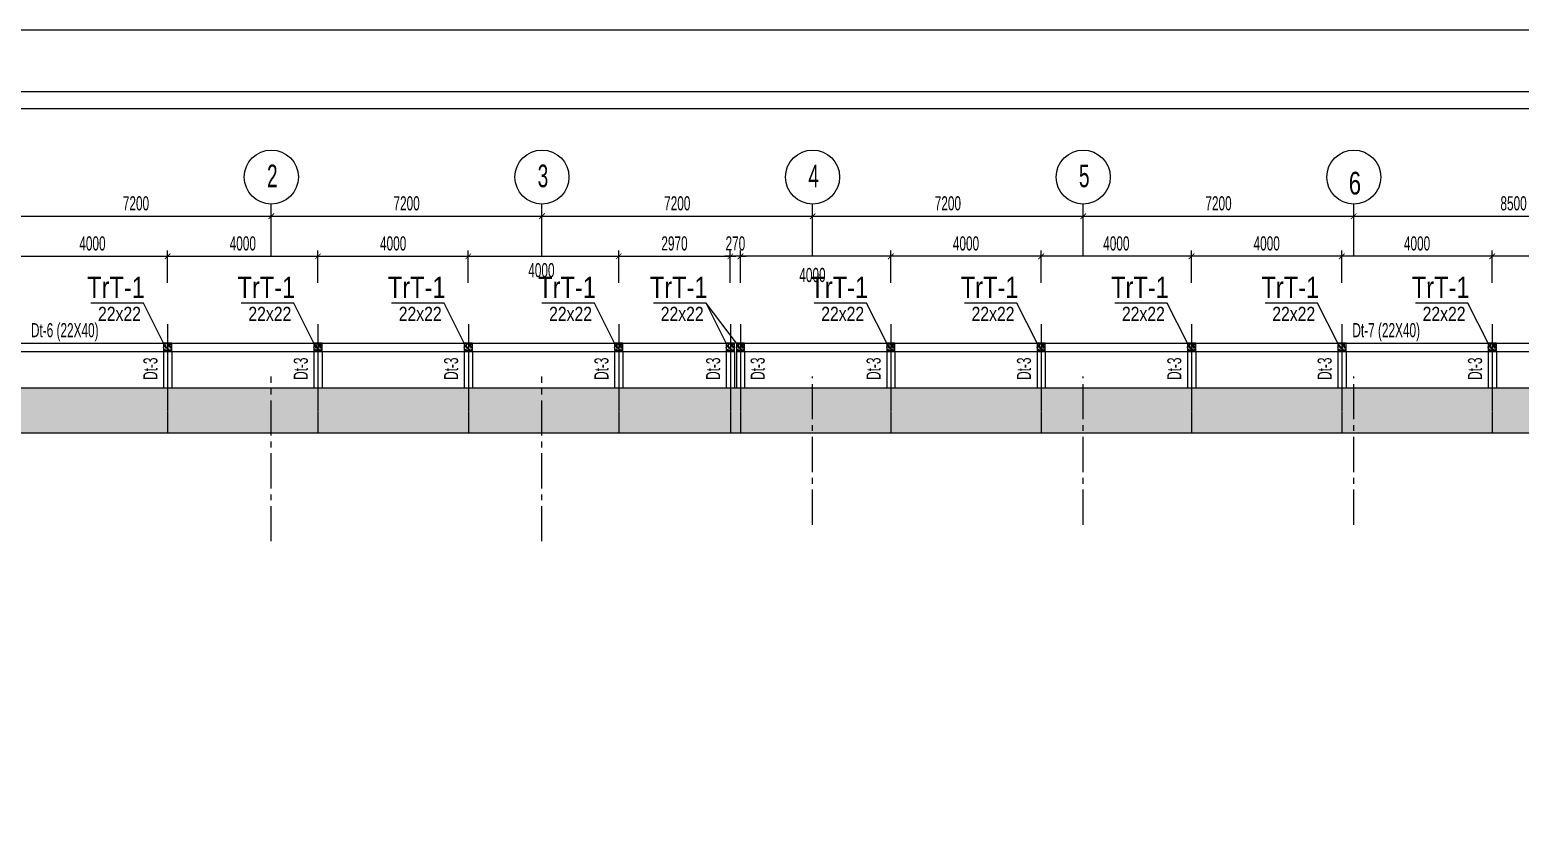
# Model space of a CAD drawing. Extents: x 195594 to 457145, y -254194 to -165094.
# Drawn here: x 227324 to 266975, y -186137 to -165094 of the extents above; entities that cross this region are included whole.
import ezdxf
from ezdxf.enums import TextEntityAlignment as Align

# ---------------------------------------------------------------- set-up
doc = ezdxf.new("R2010")
doc.units = 0
doc.header["$LTSCALE"] = 0.5
doc.header["$MEASUREMENT"] = 0
doc.linetypes.add('CENTER2', pattern=[1.125, 0.75, -0.125, 0.125, -0.125])
doc.layers.get('0').update_dxf_attribs({"linetype": 'CONTINUOUS'})
doc.layers.get('Defpoints').update_dxf_attribs({"linetype": 'CONTINUOUS'})
for name, color, linetype in [('CDC -TEXT KHUNG', 7, 'CONTINUOUS'), ('CDC-KHUNGTEN', 7, 'CONTINUOUS'), ('CDC.01.AXIS', 160, 'CENTER2'), ('CDC.02.DIM', 1, 'CONTINUOUS'), ('CDC.03.BORDER', 3, 'CONTINUOUS'), ('CDC.06.TEXT', 2, 'CONTINUOUS'), ('CDC.10.HATCH', 9, 'CONTINUOUS'), ('CDC.11.NOTE', 8, 'CONTINUOUS')]:
    doc.layers.add(name, color=color, linetype=linetype)
doc.layers.add('Tpl_Bound', color=1, linetype='CONTINUOUS', plot=False)
doc.styles.add('ARIAL', font='arial.ttf', dxfattribs={"width": 0.6})
doc.dimstyles.new('150', dxfattribs={"dimscale": 150, "dimtxt": 2.5, "dimasz": 1, "dimexe": 1, "dimexo": 0, "dimgap": 1, "dimtad": 1, "dimdec": 0, "dimdsep": 46, "dimtxsty": 'ARIAL', "dimblk": 'ARCHTICK', "dimcen": 1, "dimdle": 1, "dimclrd": 1, "dimclre": 1, "dimclrt": 2, "dimadec": 0, "dimazin": 0, "dimtfac": 0.00072, "dimtdec": 0, "dimtix": 1, "dimtmove": 2, "dimatfit": 3, "dimldrblk": 'ARCHTICK', "dimfxl": 1, "dimtolj": 1, "dimarcsym": 0})

# ---------------------------------------------------------------- blocks, each defined once
blk = doc.blocks.new('_ARCHTICK')
at = {"color": 0, "linetype": 'ByBlock', "const_width": 0.15}
blk.add_lwpolyline([(-0.5, -0.5), (0.5, 0.5)], dxfattribs=at)
blk = doc.blocks.new('*D186')
at = {"layer": 'CDC.02.DIM', "color": 1, "lineweight": -2, "transparency": 16777216}
for p, q in [((226399, -170057), (233899, -170057)), ((226549, -171124), (226549, -169907)), ((233749, -171124), (233749, -169907))]:
    blk.add_line(p, q, dxfattribs=at)
at = {"layer": 'Defpoints', "color": 0, "transparency": 16777216}
for p in [(233749, -170057), (226549, -171124), (233749, -171124)]:
    blk.add_point(p, dxfattribs=at)
at = {"layer": 'CDC.02.DIM', "color": 1, "lineweight": -2, "transparency": 16777216, "xscale": 150, "yscale": 150, "zscale": 150, "rotation": 180}
blk.add_blockref('_ARCHTICK', (226549, -170057), dxfattribs=at)
at = {"layer": 'CDC.02.DIM', "color": 1, "lineweight": -2, "transparency": 16777216, "xscale": 150, "yscale": 150, "zscale": 150}
blk.add_blockref('_ARCHTICK', (233749, -170057), dxfattribs=at)
at = {"layer": 'CDC.02.DIM', "color": 2, "transparency": 16777216, "insert": (230149, -169716), "char_height": 375, "attachment_point": 5, "style": 'ARIAL'}
blk.add_mtext('\\A1;7200', dxfattribs=at)
blk = doc.blocks.new('*D187')
at = {"layer": 'CDC.02.DIM', "color": 1, "lineweight": -2, "transparency": 16777216}
for p, q in [((233599, -170057), (241099, -170057)), ((233749, -171124), (233749, -169907)), ((240949, -171124), (240949, -169907))]:
    blk.add_line(p, q, dxfattribs=at)
at = {"layer": 'Defpoints', "color": 0, "transparency": 16777216}
for p in [(240949, -170057), (233749, -171124), (240949, -171124)]:
    blk.add_point(p, dxfattribs=at)
at = {"layer": 'CDC.02.DIM', "color": 1, "lineweight": -2, "transparency": 16777216, "xscale": 150, "yscale": 150, "zscale": 150, "rotation": 180}
blk.add_blockref('_ARCHTICK', (233749, -170057), dxfattribs=at)
at = {"layer": 'CDC.02.DIM', "color": 1, "lineweight": -2, "transparency": 16777216, "xscale": 150, "yscale": 150, "zscale": 150}
blk.add_blockref('_ARCHTICK', (240949, -170057), dxfattribs=at)
at = {"layer": 'CDC.02.DIM', "color": 2, "transparency": 16777216, "insert": (237349, -169716), "char_height": 375, "attachment_point": 5, "style": 'ARIAL'}
blk.add_mtext('\\A1;7200', dxfattribs=at)
blk = doc.blocks.new('*D188')
at = {"layer": 'CDC.02.DIM', "color": 1, "lineweight": -2, "transparency": 16777216}
for p, q in [((240799, -170057), (248299, -170057)), ((240949, -171124), (240949, -169907)), ((248149, -171124), (248149, -169907))]:
    blk.add_line(p, q, dxfattribs=at)
at = {"layer": 'Defpoints', "color": 0, "transparency": 16777216}
for p in [(248149, -170057), (240949, -171124), (248149, -171124)]:
    blk.add_point(p, dxfattribs=at)
at = {"layer": 'CDC.02.DIM', "color": 1, "lineweight": -2, "transparency": 16777216, "xscale": 150, "yscale": 150, "zscale": 150, "rotation": 180}
blk.add_blockref('_ARCHTICK', (240949, -170057), dxfattribs=at)
at = {"layer": 'CDC.02.DIM', "color": 1, "lineweight": -2, "transparency": 16777216, "xscale": 150, "yscale": 150, "zscale": 150}
blk.add_blockref('_ARCHTICK', (248149, -170057), dxfattribs=at)
at = {"layer": 'CDC.02.DIM', "color": 2, "transparency": 16777216, "insert": (244549, -169716), "char_height": 375, "attachment_point": 5, "style": 'ARIAL'}
blk.add_mtext('\\A1;7200', dxfattribs=at)
blk = doc.blocks.new('*D189')
at = {"layer": 'CDC.02.DIM', "color": 1, "lineweight": -2, "transparency": 16777216}
for p, q in [((247999, -170057), (255499, -170057)), ((248149, -171124), (248149, -169907)), ((255349, -171124), (255349, -169907))]:
    blk.add_line(p, q, dxfattribs=at)
at = {"layer": 'Defpoints', "color": 0, "transparency": 16777216}
for p in [(255349, -170057), (248149, -171124), (255349, -171124)]:
    blk.add_point(p, dxfattribs=at)
at = {"layer": 'CDC.02.DIM', "color": 1, "lineweight": -2, "transparency": 16777216, "xscale": 150, "yscale": 150, "zscale": 150, "rotation": 180}
blk.add_blockref('_ARCHTICK', (248149, -170057), dxfattribs=at)
at = {"layer": 'CDC.02.DIM', "color": 1, "lineweight": -2, "transparency": 16777216, "xscale": 150, "yscale": 150, "zscale": 150}
blk.add_blockref('_ARCHTICK', (255349, -170057), dxfattribs=at)
at = {"layer": 'CDC.02.DIM', "color": 2, "transparency": 16777216, "insert": (251749, -169716), "char_height": 375, "attachment_point": 5, "style": 'ARIAL'}
blk.add_mtext('\\A1;7200', dxfattribs=at)
blk = doc.blocks.new('*D190')
at = {"layer": 'CDC.02.DIM', "color": 1, "lineweight": -2, "transparency": 16777216}
for p, q in [((255199, -170057), (262699, -170057)), ((255349, -171124), (255349, -169907)), ((262549, -171124), (262549, -169907))]:
    blk.add_line(p, q, dxfattribs=at)
at = {"layer": 'Defpoints', "color": 0, "transparency": 16777216}
for p in [(262549, -170057), (255349, -171124), (262549, -171124)]:
    blk.add_point(p, dxfattribs=at)
at = {"layer": 'CDC.02.DIM', "color": 1, "lineweight": -2, "transparency": 16777216, "xscale": 150, "yscale": 150, "zscale": 150, "rotation": 180}
blk.add_blockref('_ARCHTICK', (255349, -170057), dxfattribs=at)
at = {"layer": 'CDC.02.DIM', "color": 1, "lineweight": -2, "transparency": 16777216, "xscale": 150, "yscale": 150, "zscale": 150}
blk.add_blockref('_ARCHTICK', (262549, -170057), dxfattribs=at)
at = {"layer": 'CDC.02.DIM', "color": 2, "transparency": 16777216, "insert": (258949, -169716), "char_height": 375, "attachment_point": 5, "style": 'ARIAL'}
blk.add_mtext('\\A1;7200', dxfattribs=at)
blk = doc.blocks.new('*D191')
at = {"layer": 'CDC.02.DIM', "color": 1, "lineweight": -2, "transparency": 16777216}
for p, q in [((262399, -170057), (271199, -170057)), ((262549, -171124), (262549, -169907)), ((271049, -171124), (271049, -169907))]:
    blk.add_line(p, q, dxfattribs=at)
at = {"layer": 'Defpoints', "color": 0, "transparency": 16777216}
for p in [(271049, -170057), (262549, -171124), (271049, -171124)]:
    blk.add_point(p, dxfattribs=at)
at = {"layer": 'CDC.02.DIM', "color": 1, "lineweight": -2, "transparency": 16777216, "xscale": 150, "yscale": 150, "zscale": 150, "rotation": 180}
blk.add_blockref('_ARCHTICK', (262549, -170057), dxfattribs=at)
at = {"layer": 'CDC.02.DIM', "color": 1, "lineweight": -2, "transparency": 16777216, "xscale": 150, "yscale": 150, "zscale": 150}
blk.add_blockref('_ARCHTICK', (271049, -170057), dxfattribs=at)
at = {"layer": 'CDC.02.DIM', "color": 2, "transparency": 16777216, "insert": (266799, -169716), "char_height": 375, "attachment_point": 5, "style": 'ARIAL'}
blk.add_mtext('\\A1;8500', dxfattribs=at)
blk = doc.blocks.new('*D234')
at = {"layer": 'CDC.02.DIM', "color": 1, "lineweight": -2, "transparency": 16777216}
for p, q in [((226841, -171124), (231141, -171124)), ((226991, -171831), (226991, -170974)), ((230991, -171831), (230991, -170974))]:
    blk.add_line(p, q, dxfattribs=at)
at = {"layer": 'Defpoints', "color": 0, "transparency": 16777216}
for p in [(230991, -171124), (226991, -171831), (230991, -171831)]:
    blk.add_point(p, dxfattribs=at)
at = {"layer": 'CDC.02.DIM', "color": 1, "lineweight": -2, "transparency": 16777216, "xscale": 150, "yscale": 150, "zscale": 150, "rotation": 180}
blk.add_blockref('_ARCHTICK', (226991, -171124), dxfattribs=at)
at = {"layer": 'CDC.02.DIM', "color": 1, "lineweight": -2, "transparency": 16777216, "xscale": 150, "yscale": 150, "zscale": 150}
blk.add_blockref('_ARCHTICK', (230991, -171124), dxfattribs=at)
at = {"layer": 'CDC.02.DIM', "color": 2, "transparency": 16777216, "insert": (228991, -170783), "char_height": 375, "attachment_point": 5, "style": 'ARIAL'}
blk.add_mtext('\\A1;4000', dxfattribs=at)
blk = doc.blocks.new('*D235')
at = {"layer": 'CDC.02.DIM', "color": 1, "lineweight": -2, "transparency": 16777216}
for p, q in [((230841, -171124), (235141, -171124)), ((230991, -171831), (230991, -170974)), ((234991, -171831), (234991, -170974))]:
    blk.add_line(p, q, dxfattribs=at)
at = {"layer": 'Defpoints', "color": 0, "transparency": 16777216}
for p in [(234991, -171124), (230991, -171831), (234991, -171831)]:
    blk.add_point(p, dxfattribs=at)
at = {"layer": 'CDC.02.DIM', "color": 1, "lineweight": -2, "transparency": 16777216, "xscale": 150, "yscale": 150, "zscale": 150, "rotation": 180}
blk.add_blockref('_ARCHTICK', (230991, -171124), dxfattribs=at)
at = {"layer": 'CDC.02.DIM', "color": 1, "lineweight": -2, "transparency": 16777216, "xscale": 150, "yscale": 150, "zscale": 150}
blk.add_blockref('_ARCHTICK', (234991, -171124), dxfattribs=at)
at = {"layer": 'CDC.02.DIM', "color": 2, "transparency": 16777216, "insert": (232991, -170783), "char_height": 375, "attachment_point": 5, "style": 'ARIAL'}
blk.add_mtext('\\A1;4000', dxfattribs=at)
blk = doc.blocks.new('*D236')
at = {"layer": 'CDC.02.DIM', "color": 1, "lineweight": -2, "transparency": 16777216}
for p, q in [((234841, -171124), (239141, -171124)), ((234991, -171831), (234991, -170974)), ((238991, -171831), (238991, -170974))]:
    blk.add_line(p, q, dxfattribs=at)
at = {"layer": 'Defpoints', "color": 0, "transparency": 16777216}
for p in [(238991, -171124), (234991, -171831), (238991, -171831)]:
    blk.add_point(p, dxfattribs=at)
at = {"layer": 'CDC.02.DIM', "color": 1, "lineweight": -2, "transparency": 16777216, "xscale": 150, "yscale": 150, "zscale": 150, "rotation": 180}
blk.add_blockref('_ARCHTICK', (234991, -171124), dxfattribs=at)
at = {"layer": 'CDC.02.DIM', "color": 1, "lineweight": -2, "transparency": 16777216, "xscale": 150, "yscale": 150, "zscale": 150}
blk.add_blockref('_ARCHTICK', (238991, -171124), dxfattribs=at)
at = {"layer": 'CDC.02.DIM', "color": 2, "transparency": 16777216, "insert": (236991, -170783), "char_height": 375, "attachment_point": 5, "style": 'ARIAL'}
blk.add_mtext('\\A1;4000', dxfattribs=at)
blk = doc.blocks.new('*D237')
at = {"layer": 'CDC.02.DIM', "color": 1, "lineweight": -2, "transparency": 16777216}
for p, q in [((238841, -171124), (243141, -171124)), ((238991, -171831), (238991, -170974)), ((242991, -171831), (242991, -170974))]:
    blk.add_line(p, q, dxfattribs=at)
at = {"layer": 'Defpoints', "color": 0, "transparency": 16777216}
for p in [(242991, -171124), (238991, -171831), (242991, -171831)]:
    blk.add_point(p, dxfattribs=at)
at = {"layer": 'CDC.02.DIM', "color": 1, "lineweight": -2, "transparency": 16777216, "xscale": 150, "yscale": 150, "zscale": 150, "rotation": 180}
blk.add_blockref('_ARCHTICK', (238991, -171124), dxfattribs=at)
at = {"layer": 'CDC.02.DIM', "color": 1, "lineweight": -2, "transparency": 16777216, "xscale": 150, "yscale": 150, "zscale": 150}
blk.add_blockref('_ARCHTICK', (242991, -171124), dxfattribs=at)
at = {"layer": 'CDC.02.DIM', "color": 2, "transparency": 16777216, "insert": (240935, -171496), "char_height": 375, "attachment_point": 5, "style": 'ARIAL'}
blk.add_mtext('\\A1;4000', dxfattribs=at)
blk = doc.blocks.new('*D240')
at = {"layer": 'CDC.02.DIM', "color": 1, "lineweight": -2, "transparency": 16777216}
for p, q in [((270381, -171124), (266081, -171124)), ((266231, -171831), (266231, -170974)), ((270231, -171831), (270231, -170974))]:
    blk.add_line(p, q, dxfattribs=at)
at = {"layer": 'Defpoints', "color": 0, "transparency": 16777216}
for p in [(266231, -171124), (266231, -171831), (270231, -171831)]:
    blk.add_point(p, dxfattribs=at)
at = {"layer": 'CDC.02.DIM', "color": 1, "lineweight": -2, "transparency": 16777216, "xscale": 150, "yscale": 150, "zscale": 150, "rotation": 180}
blk.add_blockref('_ARCHTICK', (266231, -171124), dxfattribs=at)
at = {"layer": 'CDC.02.DIM', "color": 1, "lineweight": -2, "transparency": 16777216, "xscale": 150, "yscale": 150, "zscale": 150}
blk.add_blockref('_ARCHTICK', (270231, -171124), dxfattribs=at)
at = {"layer": 'CDC.02.DIM', "color": 2, "transparency": 16777216, "insert": (268231, -170783), "char_height": 375, "attachment_point": 5, "style": 'ARIAL'}
blk.add_mtext('\\A1;4000', dxfattribs=at)
blk = doc.blocks.new('*D241')
at = {"layer": 'CDC.02.DIM', "color": 1, "lineweight": -2, "transparency": 16777216}
for p, q in [((266381, -171124), (262081, -171124)), ((262231, -171831), (262231, -170974)), ((266231, -171831), (266231, -170974))]:
    blk.add_line(p, q, dxfattribs=at)
at = {"layer": 'Defpoints', "color": 0, "transparency": 16777216}
for p in [(262231, -171124), (262231, -171831), (266231, -171831)]:
    blk.add_point(p, dxfattribs=at)
at = {"layer": 'CDC.02.DIM', "color": 1, "lineweight": -2, "transparency": 16777216, "xscale": 150, "yscale": 150, "zscale": 150, "rotation": 180}
blk.add_blockref('_ARCHTICK', (262231, -171124), dxfattribs=at)
at = {"layer": 'CDC.02.DIM', "color": 1, "lineweight": -2, "transparency": 16777216, "xscale": 150, "yscale": 150, "zscale": 150}
blk.add_blockref('_ARCHTICK', (266231, -171124), dxfattribs=at)
at = {"layer": 'CDC.02.DIM', "color": 2, "transparency": 16777216, "insert": (264231, -170783), "char_height": 375, "attachment_point": 5, "style": 'ARIAL'}
blk.add_mtext('\\A1;4000', dxfattribs=at)
blk = doc.blocks.new('*D242')
at = {"layer": 'CDC.02.DIM', "color": 1, "lineweight": -2, "transparency": 16777216}
for p, q in [((262381, -171124), (258081, -171124)), ((258231, -171831), (258231, -170974)), ((262231, -171831), (262231, -170974))]:
    blk.add_line(p, q, dxfattribs=at)
at = {"layer": 'Defpoints', "color": 0, "transparency": 16777216}
for p in [(258231, -171124), (258231, -171831), (262231, -171831)]:
    blk.add_point(p, dxfattribs=at)
at = {"layer": 'CDC.02.DIM', "color": 1, "lineweight": -2, "transparency": 16777216, "xscale": 150, "yscale": 150, "zscale": 150, "rotation": 180}
blk.add_blockref('_ARCHTICK', (258231, -171124), dxfattribs=at)
at = {"layer": 'CDC.02.DIM', "color": 1, "lineweight": -2, "transparency": 16777216, "xscale": 150, "yscale": 150, "zscale": 150}
blk.add_blockref('_ARCHTICK', (262231, -171124), dxfattribs=at)
at = {"layer": 'CDC.02.DIM', "color": 2, "transparency": 16777216, "insert": (260231, -170783), "char_height": 375, "attachment_point": 5, "style": 'ARIAL'}
blk.add_mtext('\\A1;4000', dxfattribs=at)
blk = doc.blocks.new('*D243')
at = {"layer": 'CDC.02.DIM', "color": 1, "lineweight": -2, "transparency": 16777216}
for p, q in [((258381, -171124), (254081, -171124)), ((254231, -171831), (254231, -170974)), ((258231, -171831), (258231, -170974))]:
    blk.add_line(p, q, dxfattribs=at)
at = {"layer": 'Defpoints', "color": 0, "transparency": 16777216}
for p in [(254231, -171124), (254231, -171831), (258231, -171831)]:
    blk.add_point(p, dxfattribs=at)
at = {"layer": 'CDC.02.DIM', "color": 1, "lineweight": -2, "transparency": 16777216, "xscale": 150, "yscale": 150, "zscale": 150, "rotation": 180}
blk.add_blockref('_ARCHTICK', (254231, -171124), dxfattribs=at)
at = {"layer": 'CDC.02.DIM', "color": 1, "lineweight": -2, "transparency": 16777216, "xscale": 150, "yscale": 150, "zscale": 150}
blk.add_blockref('_ARCHTICK', (258231, -171124), dxfattribs=at)
at = {"layer": 'CDC.02.DIM', "color": 2, "transparency": 16777216, "insert": (256231, -170783), "char_height": 375, "attachment_point": 5, "style": 'ARIAL'}
blk.add_mtext('\\A1;4000', dxfattribs=at)
blk = doc.blocks.new('*D244')
at = {"layer": 'CDC.02.DIM', "color": 1, "lineweight": -2, "transparency": 16777216}
for p, q in [((254381, -171124), (250081, -171124)), ((250231, -171831), (250231, -170974)), ((254231, -171831), (254231, -170974))]:
    blk.add_line(p, q, dxfattribs=at)
at = {"layer": 'Defpoints', "color": 0, "transparency": 16777216}
for p in [(250231, -171124), (250231, -171831), (254231, -171831)]:
    blk.add_point(p, dxfattribs=at)
at = {"layer": 'CDC.02.DIM', "color": 1, "lineweight": -2, "transparency": 16777216, "xscale": 150, "yscale": 150, "zscale": 150, "rotation": 180}
blk.add_blockref('_ARCHTICK', (250231, -171124), dxfattribs=at)
at = {"layer": 'CDC.02.DIM', "color": 1, "lineweight": -2, "transparency": 16777216, "xscale": 150, "yscale": 150, "zscale": 150}
blk.add_blockref('_ARCHTICK', (254231, -171124), dxfattribs=at)
at = {"layer": 'CDC.02.DIM', "color": 2, "transparency": 16777216, "insert": (252231, -170783), "char_height": 375, "attachment_point": 5, "style": 'ARIAL'}
blk.add_mtext('\\A1;4000', dxfattribs=at)
blk = doc.blocks.new('*D245')
at = {"layer": 'CDC.02.DIM', "color": 1, "lineweight": -2, "transparency": 16777216}
for p, q in [((250381, -171124), (246081, -171124)), ((246231, -171831), (246231, -170974)), ((250231, -171831), (250231, -170974))]:
    blk.add_line(p, q, dxfattribs=at)
at = {"layer": 'Defpoints', "color": 0, "transparency": 16777216}
for p in [(246231, -171124), (246231, -171831), (250231, -171831)]:
    blk.add_point(p, dxfattribs=at)
at = {"layer": 'CDC.02.DIM', "color": 1, "lineweight": -2, "transparency": 16777216, "xscale": 150, "yscale": 150, "zscale": 150, "rotation": 180}
blk.add_blockref('_ARCHTICK', (246231, -171124), dxfattribs=at)
at = {"layer": 'CDC.02.DIM', "color": 1, "lineweight": -2, "transparency": 16777216, "xscale": 150, "yscale": 150, "zscale": 150}
blk.add_blockref('_ARCHTICK', (250231, -171124), dxfattribs=at)
at = {"layer": 'CDC.02.DIM', "color": 2, "transparency": 16777216, "insert": (248146, -171624), "char_height": 375, "attachment_point": 5, "style": 'ARIAL'}
blk.add_mtext('\\A1;4000', dxfattribs=at)
blk = doc.blocks.new('*D246')
at = {"layer": 'CDC.02.DIM', "color": 1, "lineweight": -2, "transparency": 16777216}
for p, q in [((245961, -171124), (245811, -171124)), ((245961, -171831), (245961, -170974)), ((246231, -171124), (245961, -171124)), ((246231, -171831), (246231, -170974)), ((246231, -171124), (246381, -171124))]:
    blk.add_line(p, q, dxfattribs=at)
at = {"layer": 'Defpoints', "color": 0, "transparency": 16777216}
for p in [(245961, -171124), (245961, -171831), (246231, -171831)]:
    blk.add_point(p, dxfattribs=at)
at = {"layer": 'CDC.02.DIM', "color": 1, "lineweight": -2, "transparency": 16777216, "xscale": 150, "yscale": 150, "zscale": 150}
blk.add_blockref('_ARCHTICK', (245961, -171124), dxfattribs=at)
at = {"layer": 'CDC.02.DIM', "color": 1, "lineweight": -2, "transparency": 16777216, "xscale": 150, "yscale": 150, "zscale": 150, "rotation": 180}
blk.add_blockref('_ARCHTICK', (246231, -171124), dxfattribs=at)
at = {"layer": 'CDC.02.DIM', "color": 2, "transparency": 16777216, "insert": (246096, -170783), "char_height": 375, "attachment_point": 5, "style": 'ARIAL'}
blk.add_mtext('\\A1;270', dxfattribs=at)
blk = doc.blocks.new('*D247')
at = {"layer": 'CDC.02.DIM', "color": 1, "lineweight": -2, "transparency": 16777216}
for p, q in [((242841, -171124), (246111, -171124)), ((242991, -171831), (242991, -170974)), ((245961, -171831), (245961, -170974))]:
    blk.add_line(p, q, dxfattribs=at)
at = {"layer": 'Defpoints', "color": 0, "transparency": 16777216}
for p in [(245961, -171124), (242991, -171831), (245961, -171831)]:
    blk.add_point(p, dxfattribs=at)
at = {"layer": 'CDC.02.DIM', "color": 1, "lineweight": -2, "transparency": 16777216, "xscale": 150, "yscale": 150, "zscale": 150, "rotation": 180}
blk.add_blockref('_ARCHTICK', (242991, -171124), dxfattribs=at)
at = {"layer": 'CDC.02.DIM', "color": 1, "lineweight": -2, "transparency": 16777216, "xscale": 150, "yscale": 150, "zscale": 150}
blk.add_blockref('_ARCHTICK', (245961, -171124), dxfattribs=at)
at = {"layer": 'CDC.02.DIM', "color": 2, "transparency": 16777216, "insert": (244476, -170783), "char_height": 375, "attachment_point": 5, "style": 'ARIAL'}
blk.add_mtext('\\A1;2970', dxfattribs=at)
blk = doc.blocks.new('Khung tên chuẩn')
at = {"layer": 'CDC-KHUNGTEN'}
blk.add_lwpolyline([(30654, -246309), (30654, -189709), (-40446, -189709), (-40446, -246309)], close=True, dxfattribs=at)
at = {"layer": 'CDC.10.HATCH', "color": 8}
blk.add_lwpolyline([(-40746, -246609), (38754, -246609), (38754, -189409), (-40746, -189409)], close=True, dxfattribs=at)
at = {"layer": 'Defpoints', "color": 1}
blk.add_lwpolyline([(-44246, -247709), (-44246, -188309), (39854, -188309), (39854, -247709), (-44246, -247709)], close=True, dxfattribs=at)

msp = doc.modelspace()

# ---------------------------------------------------------------- hatches: boundary and pattern name
at = {"layer": 'CDC.10.HATCH'}
h = msp.add_hatch(dxfattribs=at)
h.set_pattern_fill('1BETONG2-BOP', color=256, scale=20, style=0, pattern_type=2)
h.set_pattern_definition([(50, (-108979.44, -177180.3), (143.452037, -12.550427), [15, -165]), (355, (-108979.44, -177180.3), (-27.750267, 150.438427), [12, -132]), (100.4514, (-108967.48, -177181.35), (115.701876, 137.88791), [12.74804, -140.22842]), (46.1842, (-108979.44, -177140.3), (213.44821, -33.1038), [22.5, -247.5]), (96.6356, (-108961.65, -177143.06), (186.93254, 194.82357), [19.12206, -210.3426]), (351.1842, (-108979.44, -177140.3), (186.93239, 194.82372), [18, -198]), (21, (-108959.44, -177150.3), (119.38141, -80.52378), [15, -165]), (226, (-108959.44, -177150.3), (134.376424, -73.10796), [12, -132]), (71.4514, (-108949.49, -177157.01), (168.044526, 64.5061), [12.74804, -140.22842]), (67.5, (-108979.44, -177180.304), (-31.183237, 58.874892), [0, -130.4, 0, -134, 0, -132.5]), (4.5, (-108979.44, -177180.304), (56.670185, 76.020638), [0, -76.4, 0, -127.4, 0, -50.5]), (327.5, (-109024.04, -177180.304), (106.764487, -4.510974), [0, -50, 0, -156, 0, -207]), (317.5, (-109044.04, -177180.3), (116.637234, 20.020996), [0, -65, 0, -103.6, 0, -147]), (315, (-108979.44, -177180.3), (60.104076, 60.104076), []), (315, (-108979.44, -177155.8), (60.104076, 60.104076), [])])
h.paths.add_polyline_path([(231101.5, -173439), (230881.5, -173439), (230881.5, -173659), (231101.5, -173659)])
h = msp.add_hatch(dxfattribs=at)
h.set_pattern_fill('1BETONG2-BOP', color=256, scale=20, style=0, pattern_type=2)
h.set_pattern_definition([(50, (-104979.44, -177180.3), (143.452037, -12.550427), [15, -165]), (355, (-104979.44, -177180.3), (-27.750267, 150.438427), [12, -132]), (100.4514, (-104967.48, -177181.35), (115.701876, 137.88791), [12.74804, -140.22842]), (46.1842, (-104979.44, -177140.3), (213.44821, -33.1038), [22.5, -247.5]), (96.6356, (-104961.65, -177143.06), (186.93254, 194.82357), [19.12206, -210.3426]), (351.1842, (-104979.44, -177140.3), (186.93239, 194.82372), [18, -198]), (21, (-104959.44, -177150.3), (119.38141, -80.52378), [15, -165]), (226, (-104959.44, -177150.3), (134.376424, -73.10796), [12, -132]), (71.4514, (-104949.49, -177157.01), (168.044526, 64.5061), [12.74804, -140.22842]), (67.5, (-104979.44, -177180.304), (-31.183237, 58.874892), [0, -130.4, 0, -134, 0, -132.5]), (4.5, (-104979.44, -177180.304), (56.670185, 76.020638), [0, -76.4, 0, -127.4, 0, -50.5]), (327.5, (-105024.04, -177180.304), (106.764487, -4.510974), [0, -50, 0, -156, 0, -207]), (317.5, (-105044.04, -177180.3), (116.637234, 20.020996), [0, -65, 0, -103.6, 0, -147]), (315, (-104979.44, -177180.3), (60.104076, 60.104076), []), (315, (-104979.44, -177155.8), (60.104076, 60.104076), [])])
h.paths.add_polyline_path([(235101.5, -173439), (234881.5, -173439), (234881.5, -173659), (235101.5, -173659)])
h = msp.add_hatch(dxfattribs=at)
h.set_pattern_fill('1BETONG2-BOP', color=256, scale=20, style=0, pattern_type=2)
h.set_pattern_definition([(50, (-100979.44, -177180.3), (143.452037, -12.550427), [15, -165]), (355, (-100979.44, -177180.3), (-27.750267, 150.438427), [12, -132]), (100.4514, (-100967.48, -177181.35), (115.701876, 137.88791), [12.74804, -140.22842]), (46.1842, (-100979.44, -177140.3), (213.44821, -33.1038), [22.5, -247.5]), (96.6356, (-100961.65, -177143.06), (186.93254, 194.82357), [19.12206, -210.3426]), (351.1842, (-100979.44, -177140.3), (186.93239, 194.82372), [18, -198]), (21, (-100959.44, -177150.3), (119.38141, -80.52378), [15, -165]), (226, (-100959.44, -177150.3), (134.376424, -73.10796), [12, -132]), (71.4514, (-100949.49, -177157.01), (168.044526, 64.5061), [12.74804, -140.22842]), (67.5, (-100979.44, -177180.304), (-31.183237, 58.874892), [0, -130.4, 0, -134, 0, -132.5]), (4.5, (-100979.44, -177180.304), (56.670185, 76.020638), [0, -76.4, 0, -127.4, 0, -50.5]), (327.5, (-101024.04, -177180.304), (106.764487, -4.510974), [0, -50, 0, -156, 0, -207]), (317.5, (-101044.04, -177180.3), (116.637234, 20.020996), [0, -65, 0, -103.6, 0, -147]), (315, (-100979.44, -177180.3), (60.104076, 60.104076), []), (315, (-100979.44, -177155.8), (60.104076, 60.104076), [])])
h.paths.add_polyline_path([(239101.5, -173439), (238881.5, -173439), (238881.5, -173659), (239101.5, -173659)])
h = msp.add_hatch(dxfattribs=at)
h.set_pattern_fill('1BETONG2-BOP', color=256, scale=20, style=0, pattern_type=2)
h.set_pattern_definition([(50, (-96979.44, -177180.3), (143.452037, -12.550427), [15, -165]), (355, (-96979.44, -177180.3), (-27.750267, 150.438427), [12, -132]), (100.4514, (-96967.48, -177181.35), (115.701876, 137.88791), [12.74804, -140.22842]), (46.1842, (-96979.44, -177140.3), (213.44821, -33.1038), [22.5, -247.5]), (96.6356, (-96961.65, -177143.06), (186.93254, 194.82357), [19.12206, -210.3426]), (351.1842, (-96979.44, -177140.3), (186.93239, 194.82372), [18, -198]), (21, (-96959.44, -177150.3), (119.38141, -80.52378), [15, -165]), (226, (-96959.44, -177150.3), (134.376424, -73.10796), [12, -132]), (71.4514, (-96949.49, -177157.01), (168.044526, 64.5061), [12.74804, -140.22842]), (67.5, (-96979.44, -177180.304), (-31.183237, 58.874892), [0, -130.4, 0, -134, 0, -132.5]), (4.5, (-96979.44, -177180.304), (56.670185, 76.020638), [0, -76.4, 0, -127.4, 0, -50.5]), (327.5, (-97024.04, -177180.304), (106.764487, -4.510974), [0, -50, 0, -156, 0, -207]), (317.5, (-97044.04, -177180.3), (116.637234, 20.020996), [0, -65, 0, -103.6, 0, -147]), (315, (-96979.44, -177180.3), (60.104076, 60.104076), []), (315, (-96979.44, -177155.8), (60.104076, 60.104076), [])])
h.paths.add_polyline_path([(243101.5, -173439), (242881.5, -173439), (242881.5, -173659), (243101.5, -173659)])
h = msp.add_hatch(dxfattribs=at)
h.set_pattern_fill('1BETONG2-BOP', color=256, scale=20, style=0, pattern_type=2)
h.set_pattern_definition([(50, (-94009.44, -177180.3), (143.452037, -12.550427), [15, -165]), (355, (-94009.44, -177180.3), (-27.750267, 150.438427), [12, -132]), (100.4514, (-93997.48, -177181.35), (115.701876, 137.88791), [12.74804, -140.22842]), (46.1842, (-94009.44, -177140.3), (213.44821, -33.1038), [22.5, -247.5]), (96.6356, (-93991.65, -177143.06), (186.93254, 194.82357), [19.12206, -210.3426]), (351.1842, (-94009.44, -177140.3), (186.93239, 194.82372), [18, -198]), (21, (-93989.44, -177150.3), (119.38141, -80.52378), [15, -165]), (226, (-93989.44, -177150.3), (134.376424, -73.10796), [12, -132]), (71.4514, (-93979.49, -177157.01), (168.044526, 64.5061), [12.74804, -140.22842]), (67.5, (-94009.44, -177180.304), (-31.183237, 58.874892), [0, -130.4, 0, -134, 0, -132.5]), (4.5, (-94009.44, -177180.304), (56.670185, 76.020638), [0, -76.4, 0, -127.4, 0, -50.5]), (327.5, (-94054.04, -177180.304), (106.764487, -4.510974), [0, -50, 0, -156, 0, -207]), (317.5, (-94074.04, -177180.3), (116.637234, 20.020996), [0, -65, 0, -103.6, 0, -147]), (315, (-94009.44, -177180.3), (60.104076, 60.104076), []), (315, (-94009.44, -177155.8), (60.104076, 60.104076), [])])
h.paths.add_polyline_path([(246071.5, -173439), (245851.5, -173439), (245851.5, -173659), (246071.5, -173659)])
h = msp.add_hatch(dxfattribs=at)
h.set_pattern_fill('1BETONG2-BOP', color=256, scale=20, style=0, pattern_type=2)
h.set_pattern_definition([(50, (-93739.44, -177180.3), (143.452037, -12.550427), [15, -165]), (355, (-93739.44, -177180.3), (-27.750267, 150.438427), [12, -132]), (100.4514, (-93727.48, -177181.35), (115.701876, 137.88791), [12.74804, -140.22842]), (46.1842, (-93739.44, -177140.3), (213.44821, -33.1038), [22.5, -247.5]), (96.6356, (-93721.65, -177143.06), (186.93254, 194.82357), [19.12206, -210.3426]), (351.1842, (-93739.44, -177140.3), (186.93239, 194.82372), [18, -198]), (21, (-93719.44, -177150.3), (119.38141, -80.52378), [15, -165]), (226, (-93719.44, -177150.3), (134.376424, -73.10796), [12, -132]), (71.4514, (-93709.49, -177157.01), (168.044526, 64.5061), [12.74804, -140.22842]), (67.5, (-93739.44, -177180.304), (-31.183237, 58.874892), [0, -130.4, 0, -134, 0, -132.5]), (4.5, (-93739.44, -177180.304), (56.670185, 76.020638), [0, -76.4, 0, -127.4, 0, -50.5]), (327.5, (-93784.04, -177180.304), (106.764487, -4.510974), [0, -50, 0, -156, 0, -207]), (317.5, (-93804.04, -177180.3), (116.637234, 20.020996), [0, -65, 0, -103.6, 0, -147]), (315, (-93739.44, -177180.3), (60.104076, 60.104076), []), (315, (-93739.44, -177155.8), (60.104076, 60.104076), [])])
h.paths.add_polyline_path([(246341.5, -173439), (246121.5, -173439), (246121.5, -173659), (246341.5, -173659)])
h = msp.add_hatch(dxfattribs=at)
h.set_pattern_fill('1BETONG2-BOP', color=256, scale=20, style=0, pattern_type=2)
h.set_pattern_definition([(50, (-89739.44, -177180.3), (143.452037, -12.550427), [15, -165]), (355, (-89739.44, -177180.3), (-27.750267, 150.438427), [12, -132]), (100.4514, (-89727.48, -177181.35), (115.701876, 137.88791), [12.74804, -140.22842]), (46.1842, (-89739.44, -177140.3), (213.44821, -33.1038), [22.5, -247.5]), (96.6356, (-89721.65, -177143.06), (186.93254, 194.82357), [19.12206, -210.3426]), (351.1842, (-89739.44, -177140.3), (186.93239, 194.82372), [18, -198]), (21, (-89719.44, -177150.3), (119.38141, -80.52378), [15, -165]), (226, (-89719.44, -177150.3), (134.376424, -73.10796), [12, -132]), (71.4514, (-89709.49, -177157.01), (168.044526, 64.5061), [12.74804, -140.22842]), (67.5, (-89739.44, -177180.304), (-31.183237, 58.874892), [0, -130.4, 0, -134, 0, -132.5]), (4.5, (-89739.44, -177180.304), (56.670185, 76.020638), [0, -76.4, 0, -127.4, 0, -50.5]), (327.5, (-89784.04, -177180.304), (106.764487, -4.510974), [0, -50, 0, -156, 0, -207]), (317.5, (-89804.04, -177180.3), (116.637234, 20.020996), [0, -65, 0, -103.6, 0, -147]), (315, (-89739.44, -177180.3), (60.104076, 60.104076), []), (315, (-89739.44, -177155.8), (60.104076, 60.104076), [])])
h.paths.add_polyline_path([(250341.5, -173439), (250121.5, -173439), (250121.5, -173659), (250341.5, -173659)])
h = msp.add_hatch(dxfattribs=at)
h.set_pattern_fill('1BETONG2-BOP', color=256, scale=20, style=0, pattern_type=2)
h.set_pattern_definition([(50, (-85739.44, -177180.3), (143.452037, -12.550427), [15, -165]), (355, (-85739.44, -177180.3), (-27.750267, 150.438427), [12, -132]), (100.4514, (-85727.48, -177181.35), (115.701876, 137.88791), [12.74804, -140.22842]), (46.1842, (-85739.44, -177140.3), (213.44821, -33.1038), [22.5, -247.5]), (96.6356, (-85721.65, -177143.06), (186.93254, 194.82357), [19.12206, -210.3426]), (351.1842, (-85739.44, -177140.3), (186.93239, 194.82372), [18, -198]), (21, (-85719.44, -177150.3), (119.38141, -80.52378), [15, -165]), (226, (-85719.44, -177150.3), (134.376424, -73.10796), [12, -132]), (71.4514, (-85709.49, -177157.01), (168.044526, 64.5061), [12.74804, -140.22842]), (67.5, (-85739.44, -177180.304), (-31.183237, 58.874892), [0, -130.4, 0, -134, 0, -132.5]), (4.5, (-85739.44, -177180.304), (56.670185, 76.020638), [0, -76.4, 0, -127.4, 0, -50.5]), (327.5, (-85784.04, -177180.304), (106.764487, -4.510974), [0, -50, 0, -156, 0, -207]), (317.5, (-85804.04, -177180.3), (116.637234, 20.020996), [0, -65, 0, -103.6, 0, -147]), (315, (-85739.44, -177180.3), (60.104076, 60.104076), []), (315, (-85739.44, -177155.8), (60.104076, 60.104076), [])])
h.paths.add_polyline_path([(254341.5, -173439), (254121.5, -173439), (254121.5, -173659), (254341.5, -173659)])
h = msp.add_hatch(dxfattribs=at)
h.set_pattern_fill('1BETONG2-BOP', color=256, scale=20, style=0, pattern_type=2)
h.set_pattern_definition([(50, (-81739.44, -177180.3), (143.452037, -12.550427), [15, -165]), (355, (-81739.44, -177180.3), (-27.750267, 150.438427), [12, -132]), (100.4514, (-81727.48, -177181.35), (115.701876, 137.88791), [12.74804, -140.22842]), (46.1842, (-81739.44, -177140.3), (213.44821, -33.1038), [22.5, -247.5]), (96.6356, (-81721.65, -177143.06), (186.93254, 194.82357), [19.12206, -210.3426]), (351.1842, (-81739.44, -177140.3), (186.93239, 194.82372), [18, -198]), (21, (-81719.44, -177150.3), (119.38141, -80.52378), [15, -165]), (226, (-81719.44, -177150.3), (134.376424, -73.10796), [12, -132]), (71.4514, (-81709.49, -177157.01), (168.044526, 64.5061), [12.74804, -140.22842]), (67.5, (-81739.44, -177180.304), (-31.183237, 58.874892), [0, -130.4, 0, -134, 0, -132.5]), (4.5, (-81739.44, -177180.304), (56.670185, 76.020638), [0, -76.4, 0, -127.4, 0, -50.5]), (327.5, (-81784.04, -177180.304), (106.764487, -4.510974), [0, -50, 0, -156, 0, -207]), (317.5, (-81804.04, -177180.3), (116.637234, 20.020996), [0, -65, 0, -103.6, 0, -147]), (315, (-81739.44, -177180.3), (60.104076, 60.104076), []), (315, (-81739.44, -177155.8), (60.104076, 60.104076), [])])
h.paths.add_polyline_path([(258341.5, -173439), (258121.5, -173439), (258121.5, -173659), (258341.5, -173659)])
h = msp.add_hatch(dxfattribs=at)
h.set_pattern_fill('1BETONG2-BOP', color=256, scale=20, style=0, pattern_type=2)
h.set_pattern_definition([(50, (-77739.44, -177180.3), (143.452037, -12.550427), [15, -165]), (355, (-77739.44, -177180.3), (-27.750267, 150.438427), [12, -132]), (100.4514, (-77727.48, -177181.35), (115.701876, 137.88791), [12.74804, -140.22842]), (46.1842, (-77739.44, -177140.3), (213.44821, -33.1038), [22.5, -247.5]), (96.6356, (-77721.65, -177143.06), (186.93254, 194.82357), [19.12206, -210.3426]), (351.1842, (-77739.44, -177140.3), (186.93239, 194.82372), [18, -198]), (21, (-77719.44, -177150.3), (119.38141, -80.52378), [15, -165]), (226, (-77719.44, -177150.3), (134.376424, -73.10796), [12, -132]), (71.4514, (-77709.49, -177157.01), (168.044526, 64.5061), [12.74804, -140.22842]), (67.5, (-77739.44, -177180.304), (-31.183237, 58.874892), [0, -130.4, 0, -134, 0, -132.5]), (4.5, (-77739.44, -177180.304), (56.670185, 76.020638), [0, -76.4, 0, -127.4, 0, -50.5]), (327.5, (-77784.04, -177180.304), (106.764487, -4.510974), [0, -50, 0, -156, 0, -207]), (317.5, (-77804.04, -177180.3), (116.637234, 20.020996), [0, -65, 0, -103.6, 0, -147]), (315, (-77739.44, -177180.3), (60.104076, 60.104076), []), (315, (-77739.44, -177155.8), (60.104076, 60.104076), [])])
h.paths.add_polyline_path([(262341.5, -173439), (262121.5, -173439), (262121.5, -173659), (262341.5, -173659)])
h = msp.add_hatch(dxfattribs=at)
h.set_pattern_fill('1BETONG2-BOP', color=256, scale=20, style=0, pattern_type=2)
h.set_pattern_definition([(50, (-73739.44, -177180.3), (143.452037, -12.550427), [15, -165]), (355, (-73739.44, -177180.3), (-27.750267, 150.438427), [12, -132]), (100.4514, (-73727.48, -177181.35), (115.701876, 137.88791), [12.74804, -140.22842]), (46.1842, (-73739.44, -177140.3), (213.44821, -33.1038), [22.5, -247.5]), (96.6356, (-73721.65, -177143.06), (186.93254, 194.82357), [19.12206, -210.3426]), (351.1842, (-73739.44, -177140.3), (186.93239, 194.82372), [18, -198]), (21, (-73719.44, -177150.3), (119.38141, -80.52378), [15, -165]), (226, (-73719.44, -177150.3), (134.376424, -73.10796), [12, -132]), (71.4514, (-73709.49, -177157.01), (168.044526, 64.5061), [12.74804, -140.22842]), (67.5, (-73739.44, -177180.304), (-31.183237, 58.874892), [0, -130.4, 0, -134, 0, -132.5]), (4.5, (-73739.44, -177180.304), (56.670185, 76.020638), [0, -76.4, 0, -127.4, 0, -50.5]), (327.5, (-73784.04, -177180.304), (106.764487, -4.510974), [0, -50, 0, -156, 0, -207]), (317.5, (-73804.04, -177180.3), (116.637234, 20.020996), [0, -65, 0, -103.6, 0, -147]), (315, (-73739.44, -177180.3), (60.104076, 60.104076), []), (315, (-73739.44, -177155.8), (60.104076, 60.104076), [])])
h.paths.add_polyline_path([(266341.5, -173439), (266121.5, -173439), (266121.5, -173659), (266341.5, -173659)])
h = msp.add_hatch(dxfattribs=at)
h.set_pattern_fill('SACNCR', color=256, scale=3000, style=0)
h.set_pattern_definition([(45, (-129959.83, -226413.84), (-198.87378, 198.87378), []), (45, (-129760.96, -226413.84), (-198.87378, 198.87378), [0, -281.25])])
h.paths.add_polyline_path([(276349.4, -175822), (276349.4, -223122), (266049.9, -223122), (266049.9, -212322), (223047.4, -212322), (223047.4, -223122), (218449.9, -223122), (212749.4, -223122), (212749.4, -175822)], flags=16)
h.paths.add_polyline_path([(276549.4, -199522), (276549.4, -198722), (277349.4, -198722), (277349.4, -199522)])
h.paths.add_polyline_path([(276799.4, -184522), (277099.4, -184522), (277099.4, -184822), (276799.4, -184822)])
h.paths.add_polyline_path([(229481, -212322), (229481, -213522), (229959.4, -213522), (229959.4, -212322), (230249.4, -212322), (230249.4, -213522), (264849.9, -213522), (264849.9, -223122), (264148.9, -223122), (264148.9, -224322), (277549.4, -224322), (277549.4, -174622), (211549.4, -174622), (211549.4, -224322), (224949.9, -224322), (224949.9, -223122), (224247.4, -223122), (224247.4, -213522), (229216, -213522), (229216, -212322)])

# ---------------------------------------------------------------- linework, layer by layer
at = {"layer": 'CDC.01.AXIS'}
for p, q in [((230991.5, -172933.1), (230991.5, -175822)), ((234991.5, -172933.1), (234991.5, -175822)), ((238991.5, -172933.1), (238991.5, -175822)), ((242991.5, -172933.1), (242991.5, -175822)), ((245961.5, -172933.1), (245961.5, -175822)), ((246231.5, -172933.1), (246231.5, -175822)), ((250231.5, -172933.1), (250231.5, -175822)), ((254231.5, -172933.1), (254231.5, -175822)), ((258231.5, -172933.1), (258231.5, -175822)), ((262231.5, -172933.1), (262231.5, -175822)), ((266231.5, -172933.1), (266231.5, -175822))]:
    msp.add_line(p, q, dxfattribs=at)
at = {"layer": 'CDC.01.AXIS', "ltscale": 2500}
for p, q in [((233749.4, -178711.6), (233749.4, -174322.5)), ((240949.4, -178711.6), (240949.4, -174322.5)), ((248149.4, -178273.7), (248149.4, -174322.5)), ((255349.4, -178273.7), (255349.4, -174322.5)), ((262549.4, -178273.7), (262549.4, -174322.5)), ((209850.4, -175822), (278460.8, -175822))]:
    msp.add_line(p, q, dxfattribs=at)
at = {"layer": 'CDC.03.BORDER'}
for p, q in [((210881.5, -173439), (246071.5, -173439)), ((230881.5, -173659), (230881.5, -174622)), ((231101.5, -173659), (231101.5, -174622)), ((234881.5, -173659), (234881.5, -174622)), ((235101.5, -173659), (235101.5, -174622)), ((238881.5, -173659), (238881.5, -174622)), ((239101.5, -173659), (239101.5, -174622)), ((242881.5, -173659), (242881.5, -174622)), ((243101.5, -173659), (243101.5, -174622)), ((245851.5, -173659), (245851.5, -174622)), ((246071.5, -173659), (246071.5, -174622)), ((246121.5, -173439), (278341.5, -173439)), ((246121.5, -173659), (277329.4, -173659)), ((246121.5, -173659), (246121.5, -174622)), ((246341.5, -173659), (246341.5, -174622)), ((250121.5, -173659), (250121.5, -174622)), ((250341.5, -173659), (250341.5, -174622)), ((254121.5, -173659), (254121.5, -174622)), ((254341.5, -173659), (254341.5, -174622)), ((258121.5, -173659), (258121.5, -174622)), ((258341.5, -173659), (258341.5, -174622)), ((262121.5, -173659), (262121.5, -174622)), ((262341.5, -173659), (262341.5, -174622)), ((266121.5, -173659), (266121.5, -174622)), ((266341.5, -173659), (266341.5, -174622))]:
    msp.add_line(p, q, dxfattribs=at)
msp.add_lwpolyline([(211769.4, -173659), (246071.5, -173659)], dxfattribs=at)
for points in [[(230881.5, -173659), (231101.5, -173659), (231101.5, -173439), (230881.5, -173439)], [(234881.5, -173659), (235101.5, -173659), (235101.5, -173439), (234881.5, -173439)], [(238881.5, -173659), (239101.5, -173659), (239101.5, -173439), (238881.5, -173439)], [(242881.5, -173659), (243101.5, -173659), (243101.5, -173439), (242881.5, -173439)], [(245851.5, -173659), (246071.5, -173659), (246071.5, -173439), (245851.5, -173439)], [(246121.5, -173659), (246341.5, -173659), (246341.5, -173439), (246121.5, -173439)], [(250121.5, -173659), (250341.5, -173659), (250341.5, -173439), (250121.5, -173439)], [(254121.5, -173659), (254341.5, -173659), (254341.5, -173439), (254121.5, -173439)], [(258121.5, -173659), (258341.5, -173659), (258341.5, -173439), (258121.5, -173439)], [(262121.5, -173659), (262341.5, -173659), (262341.5, -173439), (262121.5, -173439)], [(266121.5, -173659), (266341.5, -173659), (266341.5, -173439), (266121.5, -173439)]]:
    msp.add_lwpolyline(points, close=True, dxfattribs=at)
at = {"layer": 'CDC.10.HATCH'}
for points in [[(211549.4, -224322), (211549.4, -174622), (277549.4, -174622), (277549.4, -224322), (265949.9, -224322)], [(218449.9, -223122), (212749.4, -223122), (212749.4, -175822), (276349.4, -175822), (276349.4, -223122), (266049.9, -223122), (266049.9, -212322), (223047.4, -212322), (223047.4, -223122), (218449.9, -223122)]]:
    msp.add_lwpolyline(points, dxfattribs=at)
at = {"layer": 'CDC.11.NOTE'}
for p, q in [((233749.4, -170057.4), (233749.4, -169734.3)), ((240949.4, -170057.4), (240949.4, -169734.3)), ((248149.4, -170057.4), (248149.4, -169734.3)), ((255349.4, -170057.4), (255349.4, -169734.3)), ((262549.4, -170057.4), (262549.4, -169734.3))]:
    msp.add_line(p, q, dxfattribs=at)
for points in [[(230881.5, -173439), (230344.8, -172367.3), (228947.9, -172367.3)], [(234881.5, -173439), (234344.8, -172367.3), (232947.9, -172367.3)], [(238881.5, -173439), (238344.8, -172367.3), (236947.9, -172367.3)], [(242881.5, -173439), (242344.8, -172367.3), (240947.9, -172367.3)], [(245851.5, -173439), (245314.8, -172367.3), (243917.9, -172367.3)], [(246121.5, -173439), (245314.8, -172367.3), (244050.6, -172367.3)], [(250121.5, -173439), (249584.8, -172367.3), (248187.9, -172367.3)], [(254121.5, -173439), (253584.8, -172367.3), (252187.9, -172367.3)], [(258121.5, -173439), (257584.8, -172367.3), (256187.9, -172367.3)], [(262121.5, -173439), (261584.8, -172367.3), (260187.9, -172367.3)], [(266121.5, -173439), (265584.8, -172367.3), (264187.9, -172367.3)]]:
    msp.add_lwpolyline(points, dxfattribs=at)
for centre in [(233749.4, -169015), (240949.4, -169015), (248149.4, -169015), (255349.4, -169015), (262549.4, -169015)]:
    msp.add_circle(centre, 719.3, dxfattribs=at)
at = {"layer": 'Tpl_Bound', "color": 1}
msp.add_lwpolyline([(195594.3, -254193.8), (195594.3, -165093.8), (321744.3, -165093.8), (321744.3, -254193.8)], close=True, dxfattribs=at)

# ---------------------------------------------------------------- block references
at = {"layer": 'CDC -TEXT KHUNG', "color": 7, "xscale": 1.500000000771252, "yscale": 1.500000000771252, "zscale": 1.500000000771252}
msp.add_blockref('Khung tên chuẩn', (261963.1, 117369.1), dxfattribs=at)

# ---------------------------------------------------------------- texts
at = {"layer": 'CDC.06.TEXT', "style": 'ARIAL', "width": 0.6}
for s, p in [('2', (233636.1, -169285.1)), ('3', (240836.1, -169285.1)), ('4', (248036.1, -169285.1)), ('5', (255236.1, -169285.1))]:
    msp.add_text(s, height=602.9, dxfattribs=at).set_placement(p)
at = {"layer": 'CDC.06.TEXT', "style": 'ARIAL'}
for s, height, width, p in [('TrT-1', 562.5, 0.8, (228850.8, -171950.1)), ('TrT-1', 562.5, 0.8, (232850.8, -171950.1)), ('TrT-1', 562.5, 0.8, (236850.8, -171950.1)), ('TrT-1', 562.5, 0.8, (240850.8, -171950.1)), ('TrT-1', 562.5, 0.8, (243820.8, -171950.1)), ('TrT-1', 562.5, 0.8, (248090.8, -171950.1)), ('TrT-1', 562.5, 0.8, (252090.8, -171950.1)), ('TrT-1', 562.5, 0.8, (256090.8, -171950.1)), ('TrT-1', 562.5, 0.8, (260090.8, -171950.1)), ('TrT-1', 562.5, 0.8, (264090.8, -171950.1)), ('Dt-6 (22X40)', 375, 0.6, (227354.4, -173090.2)), ('Dt-7 (22X40)', 375, 0.6, (262510.9, -173090.2))]:
    msp.add_text(s, height=height, dxfattribs=dict(at, width=width)).set_placement(p, align=Align.MIDDLE_LEFT)
at = {"layer": 'CDC.06.TEXT', "style": 'ARIAL', "width": 0.8}
for p in [(229710.5, -172656.3), (233710.5, -172656.3), (237710.5, -172656.3), (241710.5, -172656.3), (244680.5, -172656.3), (248950.5, -172656.3), (252950.5, -172656.3), (256950.5, -172656.3), (260950.5, -172656.3), (264950.5, -172656.3)]:
    msp.add_text('22x22', height=375, dxfattribs=at).set_placement(p, align=Align.MIDDLE_CENTER)
at = {"layer": 'CDC.06.TEXT', "style": 'ARIAL', "width": 0.6}
for p in [(230532.9, -174413.2), (234532.9, -174413.2), (238532.9, -174413.2), (242532.9, -174413.2), (245502.9, -174413.2), (246689.1, -174413.2), (249772.9, -174413.2), (253772.9, -174413.2), (257772.9, -174413.2), (261772.9, -174413.2), (265772.9, -174413.2)]:
    msp.add_text('Dt-3', height=375, rotation=90, dxfattribs=at).set_placement(p, align=Align.MIDDLE_LEFT)
at = {"layer": 'CDC.06.TEXT', "insert": (262578, -169486), "char_height": 602.851, "width": 560.217, "attachment_point": 8, "line_spacing_factor": 0.938532}
msp.add_mtext('{\\fArial|b0|i0|c0|p34;\\W0.7;6}', dxfattribs=at)

# ---------------------------------------------------------------- dimensions: what is measured, and where the dimension line sits
at = {"layer": 'CDC.02.DIM'}
for base, p1, p2, picture, middle in [((233749.4, -170057.4), (226549.4, -171124.3), (233749.4, -171124.3), '*D186', (230149.4, -169716)), ((240949.4, -170057.4), (233749.4, -171124.3), (240949.4, -171124.3), '*D187', (237349.4, -169716)), ((248149.4, -170057.4), (240949.4, -171124.3), (248149.4, -171124.3), '*D188', (244549.4, -169716)), ((255349.4, -170057.4), (248149.4, -171124.3), (255349.4, -171124.3), '*D189', (251749.4, -169716)), ((262549.4, -170057.4), (255349.4, -171124.3), (262549.4, -171124.3), '*D190', (258949.4, -169716)), ((271049.4, -170057.4), (262549.4, -171124.3), (271049.4, -171124.3), '*D191', (266799.4, -169716)), ((230991.5, -171124.3), (226991.5, -171831.4), (230991.5, -171831.4), '*D234', (228991.5, -170782.8)), ((234991.5, -171124.3), (230991.5, -171831.4), (234991.5, -171831.4), '*D235', (232991.5, -170782.8)), ((238991.5, -171124.3), (234991.5, -171831.4), (238991.5, -171831.4), '*D236', (236991.5, -170782.8)), ((245961.5, -171124.3), (242991.5, -171831.4), (245961.5, -171831.4), '*D247', (244476.5, -170782.8)), ((245961.5, -171124.3), (246231.5, -171831.4), (245961.5, -171831.4), '*D246', (246096.5, -170782.8)), ((250231.5, -171124.3), (254231.5, -171831.4), (250231.5, -171831.4), '*D244', (252231.5, -170782.8)), ((254231.5, -171124.3), (258231.5, -171831.4), (254231.5, -171831.4), '*D243', (256231.5, -170782.8)), ((258231.5, -171124.3), (262231.5, -171831.4), (258231.5, -171831.4), '*D242', (260231.5, -170782.8)), ((262231.5, -171124.3), (266231.5, -171831.4), (262231.5, -171831.4), '*D241', (264231.5, -170782.8)), ((266231.5, -171124.3), (270231.5, -171831.4), (266231.5, -171831.4), '*D240', (268231.5, -170782.8))]:
    dim = msp.add_linear_dim(base=base, p1=p1, p2=p2, dimstyle='150', dxfattribs=at)
    dim.commit()
    dim.dimension.update_dxf_attribs({"geometry": picture, "text_midpoint": middle})
for base, p1, p2, picture, middle in [((242991.5, -171124.3), (238991.5, -171831.4), (242991.5, -171831.4), '*D237', (240935.1, -171495.9)), ((246231.5, -171124.3), (250231.5, -171831.4), (246231.5, -171831.4), '*D245', (248146.1, -171623.8))]:
    dim = msp.add_linear_dim(base=base, p1=p1, p2=p2, dimstyle='150', dxfattribs=at)
    dim.commit()
    dim.dimension.update_dxf_attribs({"geometry": picture, "text_midpoint": middle, "dimtype": 160})

doc.saveas('drawing.dxf')
